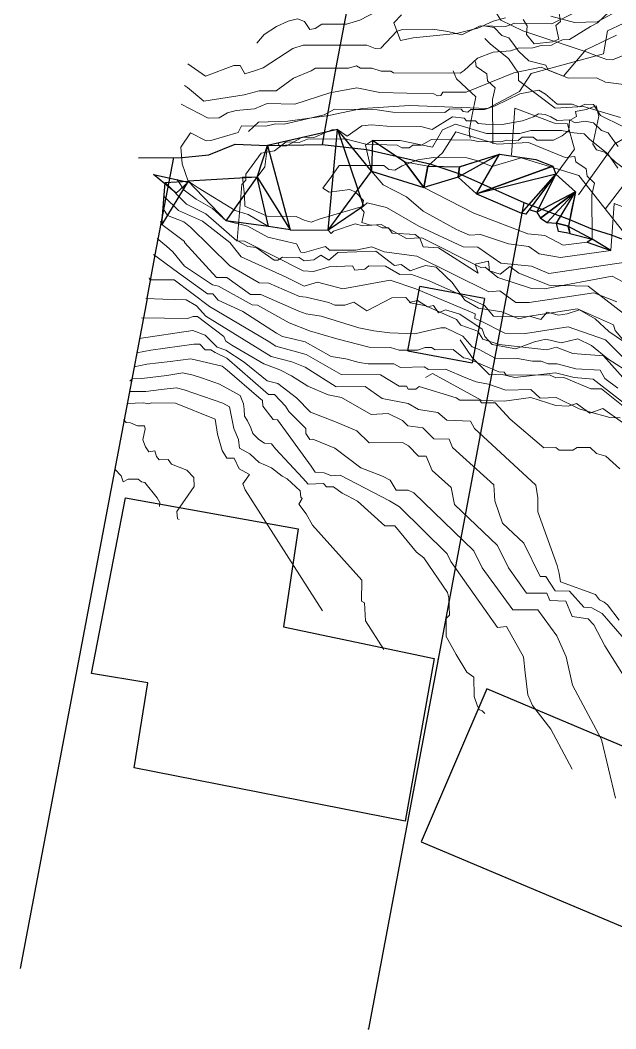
# Model space of a CAD drawing. Header units: metres. Extents: x 683 to 917, y -108 to 80.
# Drawn here: x 683.2 to 715.6, y -53.6 to 1.4 of the extents above; entities that cross this region are included whole.
import ezdxf

# ---------------------------------------------------------------- set-up
doc = ezdxf.new("R2010")
doc.units = ezdxf.units.M
for name, color, linetype in [('Cadastre with houses', 6, 'Continuous'), ('Landslide2025', 21, 'Continuous'), ('The Creek', 140, 'Continuous')]:
    doc.layers.add(name, color=color, linetype=linetype)
doc.layers.add('Landslide 2022', color=120, linetype='Continuous', true_color=0x00ffbe)

msp = doc.modelspace()

# ---------------------------------------------------------------- linework, layer by layer
at = {"lineweight": 0}
for points, elevation in [([(692.31, -0.996), (693.265, -1.683), (694.812, -1.09), (695.166, -1.097), (695.419, -1.553), (696.005, -1.365), (696.41, -1.227), (698.036, -0.165), (698.586, 0.009), (702.063, 0.023), (702.526, -0.165), (702.83, -0.15), (703.697, 0.775), (704.03, 0.862), (705.664, 0.891), (706.488, 0.761), (707.24, 0.573), (708.252, 1.065), (709.626, 1.036), (710.132, 1.209), (712.156, 1.18), (714.513, 2.337)], 36.5), ([(692.125, -2.185), (692.295, -2.302), (693.178, -3.036), (695.37, -2.701), (696.2, -2.467), (697.115, -2.467), (698.073, -1.786), (699.031, -1.381), (699.265, -1.232), (701.074, -1.232), (701.5, -1.105), (701.712, -1.232), (702.33, -1.232), (702.84, -1.403), (703.372, -1.403), (703.521, -1.488), (707.161, -1.509), (707.374, -1.36), (708.097, -0.7), (708.948, -0.36), (709.906, -0.296), (710.311, -0.147), (711.119, -0.126), (711.566, 0.002), (712.141, 0.023), (712.332, 0.13), (712.737, 0.3), (713.109, 0.321), (714.258, 1.024), (714.631, 1.236), (715.621, 2.152)], 36), ([(715.672, 0.564), (714.008, -0.239), (712.786, -1.682), (711.565, -1.193), (710.075, -1.495), (707.481, -2.554), (706.201, -2.554), (706.096, -2.729), (705.91, -2.74), (705.724, -2.636), (702.768, -2.566), (701.512, -2.31), (700.046, -2.589), (698.137, -3.194), (696.625, -3.171), (695.95, -3.45), (694.949, -3.543), (694.461, -3.683), (694.019, -3.939), (693.414, -3.962), (691.947, -3.194)], 35.5), ([(715.989, -4.394), (714.796, -3.816), (714.796, -3.816), (714.43, -3.22), (713.968, -3.201), (713.641, -3.355), (713.256, -3.201), (712.448, -3.201), (711.813, -2.662), (711.444, -2.436), (710.409, -2.643), (709.062, -3.297), (708.485, -3.489), (707.731, -3.488), (707.578, -3.632), (707.315, -3.605), (707.215, -3.479), (706.581, -3.451), (706.319, -3.66), (703.49, -3.646), (702.627, -3.509), (700.294, -3.47), (699.745, -3.784), (698.275, -4.136), (697.564, -4.294), (697.082, -4.276), (696.563, -4.405), (695.228, -4.387), (695.043, -4.739), (693.56, -5.184), (693.301, -5.202), (692.448, -4.758), (691.929, -5.555), (692.003, -6.463)], 35), ([(715.76, -5.505), (715.537, -5.196), (715.228, -4.767), (714.851, -4.647), (714.422, -4.218), (713.975, -4.133), (713.426, -4.218), (713.118, -4.064), (712.448, -4.098), (712.105, -3.892), (711.796, -3.772), (711.419, -3.738), (711.144, -3.892), (710.554, -4.117), (709.442, -4.302), (708.539, -4.29), (708.126, -4.248), (707.982, -4.118), (707.494, -4.118), (707.369, -3.96), (706.728, -3.891), (705.63, -4.577), (705.012, -4.417), (703.159, -4.394), (702.324, -4.326), (701.786, -4.383), (700.985, -4.943), (700.459, -4.589), (700.15, -4.6), (699.235, -5.001), (698.515, -5.012), (697.691, -5.47), (697.279, -5.47), (697.233, -5.309), (696.65, -5.447), (696.513, -6.614), (696.091, -7.176), (695.283, -7.176), (695.392, -8.162), (695.42, -8.765), (696.638, -9.312), (698.213, -9.326), (698.651, -9.518), (699.035, -9.627), (699.528, -9.449), (701.883, -8.765), (702.089, -8.573), (703.143, -8.833), (704.896, -9.846), (707.311, -10.981), (707.311, -10.981), (708.12, -10.999), (709.376, -11.876), (711.046, -12.031), (711.992, -12.427), (716.312, -11.79)], 34.5), ([(717.708, -9.43), (715.551, -8.616), (715.368, -11.18), (712.621, -11.566), (711.462, -11.363), (710.892, -10.956), (709.79, -10.822), (708.258, -10.304), (707.667, -10.346), (706.948, -10.029), (705.13, -9.036), (704.219, -8.246), (702.949, -7.597), (702.314, -6.852), (701.997, -5.431), (702.37, -5.182), (703.888, -5.182), (705.654, -5.541), (706.192, -4.603), (706.896, -4.299), (708.58, -4.796), (710.401, -4.81), (711.014, -4.642), (712.671, -4.642), (713.347, -4.768), (713.911, -4.819), (714.23, -5.123), (715.208, -5.902), (715.755, -6.698)], 34), ([(704.128, -6.368), (705.168, -7.746), (707.896, -9.152), (710.835, -10.277), (711.778, -10.361), (712.762, -10.896), (714.084, -10.727), (714.351, -10.558), (714.337, -8.14), (714.478, -7.507), (714.07, -7.127), (714.028, -6.733), (713.451, -6.34), (713.409, -6.058), (712.874, -6.101), (710.878, -5.299), (709.176, -5.383), (706.912, -4.708), (706.195, -5.847), (705.393, -6.579), (704.114, -6.354), (704.114, -6.354)], 33.5), ([(707.123, -6.621), (707.039, -7.183), (708.051, -8.083), (710.498, -9.152), (710.737, -9.208), (710.934, -8.969), (711.328, -9.096), (711.538, -9.419), (711.89, -9.658), (712.396, -9.686), (712.509, -10.136), (713.128, -10.249), (713.128, -10.249), (713.057, -9.855), (713.226, -8.969), (713.437, -7.985), (712.368, -7.015), (712.199, -6.579), (711.257, -6.213), (709.303, -5.932), (707.137, -6.593)], 33), ([(715.992, -12.87), (715.436, -12.579), (711.744, -13.271), (711.033, -13.245), (709.211, -12.65), (708.513, -12.094), (708.28, -12.107), (705.062, -10.492), (704.221, -10.518), (702.838, -9.771), (702.838, -9.771), (701.839, -9.839), (701.431, -9.726), (700.25, -10.135), (700.112, -10.255), (699.957, -10.066), (697.881, -10.048), (696.701, -9.876), (695.599, -9.223), (694.88, -9.007), (692.866, -7.766), (692.327, -7.407), (692.327, -7.407), (692.003, -6.463)], 35), ([(691.079, -7.48), (692.231, -8.653), (693.289, -9.187), (694.985, -10.653), (695.393, -10.674), (698.597, -12.297), (699.152, -12.328), (700.011, -12.067), (701.288, -12.025), (701.414, -12.245), (701.948, -12.203), (702.178, -12.025), (703.09, -12.036), (703.856, -12.493), (704.473, -12.47), (705.456, -12.825), (708.486, -14.174), (708.966, -14.757), (710.692, -14.791), (713.555, -14.353), (715.506, -15.226), (715.609, -15.547), (717.174, -17.369)], 36), ([(715.69, -13.978), (714.449, -13.49), (710.92, -14.007), (710.196, -14.022), (709.31, -13.387), (708.719, -13.431), (704.791, -11.497), (703.008, -11.249), (702.332, -10.986), (701.467, -11.155), (700.038, -11.155), (699.812, -10.967), (698.666, -11.287), (698.459, -11.268), (698.233, -10.817), (696.67, -10.447), (695.583, -9.858), (694.398, -9.557), (693.646, -8.899), (692.763, -8.373), (692.105, -7.884), (691.729, -7.301)], 35.5), ([(717.652, -18.658), (715.085, -16.042), (713.032, -15.346), (710.714, -15.71), (709.597, -15.681), (708.217, -15.001), (707.945, -14.884), (707.965, -14.632), (704.739, -13.272), (703.34, -12.805), (700.756, -13.272), (699.376, -12.902), (698.657, -13.116), (697.666, -12.63), (695.218, -11.523), (694.596, -10.746), (693.1, -9.58), (691.798, -8.997), (691.04, -8.258), (690.973, -8.213)], 36.5), ([(690.954, -8.898), (691.2, -9.267), (692.086, -9.62), (692.455, -9.907), (694.595, -12.014), (696.199, -12.939), (696.715, -12.964), (698.388, -13.694), (698.765, -13.719), (699.457, -13.882), (699.985, -14.021), (700.325, -14.159), (700.866, -14.159), (701.356, -13.995), (702.072, -14.461), (703.433, -13.76), (704.19, -13.748), (704.443, -14.036), (705.284, -14.192), (706.955, -14.937), (707.183, -15.25), (708.12, -15.574), (708.385, -16.007), (709.286, -16.307), (711.87, -16.596), (712.387, -16.452), (713.3, -16.788), (714.959, -16.92), (716.18, -18.293)], 37), ([(715.741, -18.685), (715.035, -18.151), (714.794, -17.703), (713.459, -17.634), (712.434, -17.367), (711.949, -17.367), (711.573, -17.209), (711.097, -17.209), (710.276, -17.07), (709.068, -17.05), (708.197, -16.585), (707.811, -16.427), (707.296, -15.843), (706.356, -15.397), (706.098, -15.397), (705.376, -15.565), (704.683, -15.724), (703.317, -15.664), (702.446, -15.555), (701.634, -15.397), (699.567, -14.76), (698.758, -14.628), (698.362, -14.48), (696.282, -13.588), (695.721, -13.572), (694.433, -12.647), (693.872, -12.647), (692.122, -10.749), (692.122, -10.683), (690.89, -9.755), (690.821, -9.603)], 37.5), ([(690.642, -10.535), (691.148, -10.94), (691.482, -11.244), (692.13, -12.034), (693.649, -13.056), (693.973, -13.117), (695.815, -14.14), (696.099, -14.16), (697.836, -15.122), (698.941, -15.557), (700.425, -15.991), (702.199, -16.444), (702.199, -16.444), (703.349, -16.462), (703.349, -16.462), (703.828, -16.607), (704.824, -16.616), (705.25, -16.462), (705.594, -16.462), (705.784, -16.589), (706.779, -16.58), (707.332, -17.033), (707.559, -17.073), (709.255, -17.803), (709.561, -17.822), (709.66, -17.98), (712.017, -17.961), (712.372, -18.118), (712.806, -18.108), (714.285, -18.73), (714.857, -18.73), (716.399, -19.956)], 38), ([(690.427, -11.397), (691.748, -12.36), (693.372, -13.545), (693.674, -13.545), (693.959, -13.894), (695.308, -14.512), (697.148, -15.686), (697.465, -15.861), (698.1, -16.019), (698.703, -16.162), (700.114, -16.955), (700.921, -17.081), (701.641, -17.282), (702.142, -17.362), (703.543, -17.362), (703.903, -17.562), (705.184, -17.522), (705.424, -17.662), (706.345, -17.642), (707.465, -18.122), (708.026, -18.342), (708.706, -18.462), (709.647, -18.803), (711.008, -18.763), (711.508, -19.223), (712.389, -19.203), (713.646, -19.805), (714.125, -19.964), (715.315, -20.284), (715.315, -20.284), (715.867, -20.298)], 38.5), ([(690.196, -12.67), (690.238, -12.788), (691.568, -12.788), (693.491, -14.236), (696.682, -16.121), (697.108, -16.394), (698.749, -16.85), (700.664, -17.944), (702.808, -17.951), (703.834, -18.583), (704.234, -18.576), (704.31, -18.733), (704.735, -18.733), (704.923, -18.589), (706.928, -19.208), (707.133, -19.345), (708.226, -19.345), (708.321, -19.481), (709.059, -19.481), (709.874, -20.367), (711.719, -21.932), (712.361, -21.912), (712.542, -22.072), (713.304, -22.072), (713.525, -21.912), (714.247, -21.912), (714.588, -22.253), (715.089, -22.393), (715.851, -23.075)], 39), ([(690.021, -13.796), (690.94, -13.839), (692.212, -13.864), (692.779, -14.191), (693.295, -14.758), (696.859, -16.952), (697.979, -17.243), (698.696, -17.534), (700.399, -18.61), (701.972, -18.604), (702.904, -19.245), (704.314, -19.523), (704.89, -19.841), (705.943, -20.019), (706.42, -20.436), (707.711, -20.476), (707.929, -20.893), (711.272, -23.975), (711.379, -24.662), (711.394, -25.426), (712.448, -28.357), (712.554, -28.785), (712.615, -29.243), (714.532, -29.93), (714.756, -30.221), (715.003, -30.361), (715.194, -30.5), (715.825, -31.336)], 39.5), ([(689.776, -14.856), (692.285, -14.884), (692.595, -14.781), (692.839, -14.772), (694.267, -15.861), (694.38, -16.125), (694.699, -16.341), (696.456, -17.357), (697.325, -17.683), (697.955, -18.009), (698.846, -18.573), (699.954, -19.051), (700.693, -19.203), (702.3, -20.116), (703.235, -20.072), (704.017, -20.442), (704.299, -20.746), (705.125, -20.854), (705.711, -21.441), (706.558, -21.463), (706.732, -21.919), (708.992, -23.961), (709.035, -24.83), (709.469, -26.047), (710.621, -27.133), (711.512, -28.958), (711.816, -28.958), (712.337, -29.74), (713.106, -29.754), (713.889, -30.632), (714.329, -30.656), (714.891, -30.962), (715.99, -32.22)], 40), ([(689.655, -15.985), (692.577, -15.54), (693.26, -15.795), (693.901, -16.452), (694.371, -16.608), (695.375, -17.261), (696.628, -18.279), (697.216, -18.435), (698.234, -19.205), (698.99, -19.988), (700.361, -20.524), (701.522, -21.006), (702.201, -21.659), (704.015, -21.646), (704.335, -21.836), (704.89, -22.402), (705.296, -22.402), (705.627, -23.181), (706.663, -24.1), (706.845, -25.029), (709.194, -27.272), (709.792, -28.479), (710.77, -29.854), (711.882, -29.854), (712.045, -30.269), (712.913, -30.3), (713.264, -31.137), (714.14, -31.264), (714.445, -31.593), (715.043, -32.73), (716.145, -34.5)], 40.5), ([(689.518, -16.76), (690.281, -16.619), (692.642, -16.296), (692.956, -16.296), (693.255, -16.587), (693.562, -16.595), (693.806, -16.744), (694.428, -17.051), (696.562, -18.905), (696.71, -19.04), (697.032, -19.04), (697.637, -19.671), (697.812, -19.954), (698.74, -20.881), (698.74, -21.163), (698.955, -21.486), (699.129, -21.459), (700.312, -21.956), (701.734, -23.021), (702.922, -23.483), (703.344, -23.698), (703.671, -24.24), (704.317, -24.24), (704.62, -24.384), (707.893, -27.55), (708.349, -28.49), (710.016, -30.774), (711.394, -30.774), (712.419, -32.19), (712.941, -33.326), (713.276, -34.872), (714.859, -37.834), (715.622, -41.043)], 41), ([(689.388, -17.524), (690.063, -17.371), (691.35, -17.238), (692.474, -17.085), (694.18, -17.494), (694.445, -17.698), (696.172, -19.19), (696.386, -19.363), (696.397, -19.66), (696.959, -20.395), (697.194, -20.409), (699.032, -22.942), (699.249, -23.267), (699.743, -23.297), (700.145, -23.467), (700.608, -23.436), (703.298, -24.832), (703.841, -25.151), (706.44, -27.712), (706.643, -28.131), (709.183, -31.733), (709.688, -31.687), (710.605, -33.338), (710.697, -34.21), (710.834, -35.402), (711.096, -35.98), (712.087, -37.27), (713.251, -39.464)], 41.5), ([(689.153, -18.305), (689.271, -18.175), (689.806, -18.162), (691.165, -17.992), (692.027, -17.848), (692.602, -17.979), (693.099, -18.149), (694.026, -18.475), (695.163, -19.089), (695.346, -19.533), (695.385, -19.834), (695.398, -20.213), (695.555, -20.474), (695.738, -20.853), (695.855, -21.166), (696.182, -21.493), (696.182, -21.493), (696.495, -21.676), (696.861, -21.728), (697.083, -22.002), (698.579, -23.594), (698.861, -23.919), (699.707, -23.883), (699.863, -24.071), (700.241, -24.071), (700.729, -24.416), (701.018, -24.549), (701.551, -24.849), (703.051, -26.193), (703.584, -26.193), (704.78, -27.627), (705.166, -27.928), (706.456, -29.819), (706.542, -30.12), (706.564, -31.066), (706.392, -31.238), (706.392, -32.226), (706.929, -33.215), (707.509, -34.161), (707.896, -34.44), (707.918, -35.493), (708.09, -36.031), (708.216, -36.215), (708.355, -36.279), (708.505, -36.429)], 42), ([(689.102, -19.055), (689.126, -18.869), (690.015, -18.869), (690.855, -18.758), (691.695, -18.659), (692.102, -18.783), (694.214, -19.511), (694.572, -19.697), (694.819, -20.882), (695.078, -21.487), (695.128, -21.956), (695.696, -22.265), (696.189, -22.747), (696.548, -22.883), (696.869, -23.031), (697.449, -23.475), (697.721, -23.636), (698.437, -24.278), (698.462, -24.636), (698.548, -24.71), (698.363, -25.006), (698.363, -25.006), (698.76, -25.534), (699.109, -26.151), (701.8, -29.149), (701.779, -30.3), (701.944, -30.395), (701.984, -31.368), (702.994, -32.94)], 42.5), ([(688.973, -19.519), (689.891, -19.491), (690.177, -19.548), (690.315, -19.489), (691.628, -19.502), (693.789, -20.367), (693.919, -21.19), (694.175, -22.086), (694.431, -22.496), (694.84, -22.496), (695.097, -23.085), (695.66, -23.392), (695.301, -23.904), (695.424, -24.224), (699.644, -30.832)], 43), ([(688.826, -20.407), (688.953, -20.565), (689.187, -20.569), (689.56, -20.743), (689.947, -20.739), (689.989, -20.894), (689.855, -21.497), (689.993, -21.887), (690.175, -22.155), (690.513, -22.095), (690.591, -22.407), (690.747, -22.597), (691.241, -22.58), (691.423, -22.822), (692.255, -23.152), (692.628, -23.55), (692.654, -24.053), (691.7, -25.405), (691.752, -25.812), (691.841, -25.854)], 43.5), ([(688.352, -23.125), (688.679, -23.462), (688.774, -23.799), (689.058, -23.641), (689.606, -23.641), (689.785, -23.789), (689.964, -23.82), (690.638, -24.673), (690.786, -24.916), (690.764, -25.137)], 44)]:
    msp.add_lwpolyline(points, dxfattribs=dict(at, elevation=elevation))
at = {"layer": 'Cadastre with houses'}
for p, q in [((705.818, 27.391, 46.6), (700.376, -1.206, 38.1)), ((700.376, -1.206, 38.1), (699.743, -4.758, 36.6)), ((699.743, -4.758, 36.6), (699.629, -5.396, 36.7)), ((688.908, -24.666, 47), (698.319, -26.359, 47)), ((698.319, -26.359, 47), (697.514, -31.704, 47)), ((697.514, -31.704, 47), (705.729, -33.417, 47)), ((705.729, -33.417, 47), (704.16, -42.292, 47)), ((689.382, -39.382, 47), (690.127, -34.756, 47)), ((704.16, -42.292, 47), (689.382, -39.382, 47))]:
    msp.add_line(p, q, dxfattribs=at)
for points in [[(689.625, -6.121, 37.3), (691.99, -6.105, 37.1), (693.459, -5.972, 36.9), (694.895, -5.379, 36.85), (696.623, -5.463, 36.6), (699.629, -5.396, 36.7), (702.058, -5.671, 36.1), (705.497, -6.448, 35.6)], [(690.085, -13.793, 41.6), (690.534, -11.425, 40.6), (691.539, -6.114, 37.3)], [(705.497, -6.448, 35.6), (707.083, -6.99, 35.1), (710.631, -8.56, 35)], [(710.631, -8.56, 35), (709.825, -12.849, 37.1), (708.25, -21.226, 41.6), (705.95, -33.46, 47), (702.161, -53.614, 50)], [(710.631, -8.56, 35), (713.121, -9.483, 35.1), (714.279, -9.988, 35.6), (715.387, -10.334, 36.1), (718.341, -11.448, 36.1), (719.964, -12.021, 35.6), (721.844, -12.615, 35.1), (724.891, -13.367, 35)], [(704.303, -16.65, 41), (704.963, -13.141, 41)], [(708.472, -13.801, 41), (704.963, -13.141, 41)], [(690.085, -13.793, 41.6), (688.832, -20.409, 45.6)], [(708.472, -13.801, 41), (707.813, -17.31, 41)], [(704.303, -16.65, 41), (707.813, -17.31, 41)], [(688.832, -20.409, 45.6), (683.167, -50.322, 52)], [(690.127, -34.756, 47), (687.05, -34.243, 47), (688.908, -24.666, 47)], [(720.624, -40.147, 46), (708.598, -35.083, 46), (705.026, -43.428, 46)], [(705.026, -43.428, 46), (717.051, -48.491, 46), (720.624, -40.147, 46)]]:
    msp.add_polyline3d(points, dxfattribs=at)
for p in [(709.825, -12.849, 37.1), (688.832, -20.409, 45.6), (708.25, -21.226, 41.6), (705.95, -33.46, 47)]:
    msp.add_point(p, dxfattribs=at)
at = {"layer": 'Cadastre with houses', "color": 11}
msp.add_point((702.161, -53.614, 50), dxfattribs=at)
at = {"layer": 'Landslide 2022', "lineweight": 0}
for points, elevation in [([(727.782, 1.434), (725.839, 0.679), (725.512, 0.606), (725.203, 0.461), (724.294, -0.121), (723.149, -0.121), (722.858, -0.048), (722.858, -0.048), (722.167, -0.012), (721.531, -0.339), (720.586, -0.594), (720.586, -0.594), (720.04, -0.612), (718.004, -0.012), (718.004, -0.012), (717.441, 0.006), (715.455, -0.783), (715.147, -0.764), (714.724, -0.629), (714.07, -0.36), (710.568, 0.795), (709.375, 1.372), (709.375, 1.372), (709.009, 1.968)], 37.5), ([(715.44, 1.726), (714.626, 1.284), (713.393, 1.249), (712.101, 1.598)], 38), ([(716.361, -2.17), (715.075, -1.998), (714.594, -1.758), (713.067, -1.793), (711.952, -1.346), (711.832, -1.072), (710.888, -0.832), (710.339, -0.317), (710.116, -0.008), (709.807, 0.421), (709.43, 0.541), (709.001, 0.97), (708.555, 1.056)], 37), ([(708.49, 0.369), (708.809, 0.065), (709.787, -0.714), (710.334, -1.51), (710.334, -1.908), (712.327, -3.414), (713.868, -3.338), (715.888, -3.924)], 36.5), ([(708.93, -5.37), (708.916, -2.951), (709.057, -2.319), (708.649, -1.939), (708.607, -1.545), (708.03, -1.151), (707.988, -0.87)], 36), ([(707.707, -5.061), (707.636, -4.667), (707.805, -3.781), (708.016, -2.797), (706.947, -1.826), (706.779, -1.39)], 35.5), ([(712.199, -7.272), (713.387, -5.651), (712.999, -4.282), (712.287, -4.242), (710.13, -3.428), (709.947, -5.991)], 36.5), ([(713.596, -8.142), (715.582, -5.356), (716.145, -5.03)], 36), ([(715.055, -8.921), (716.132, -7.524)], 35.5)]:
    msp.add_lwpolyline(points, dxfattribs=dict(at, elevation=elevation))
at = {"layer": 'Landslide2025', "lineweight": 0}
for points, elevation in [([(696.076, 0.132), (696.476, 0.599), (697.139, 1.028), (697.782, 1.33), (698.279, 1.457), (698.659, 1.311), (698.952, 0.872), (699.244, 0.931), (699.614, 1.165), (700.959, 1.165), (701.681, 1.369), (702.626, 1.866)], 37), ([(703.952, 1.671), (703.542, 1.223), (703.903, 0.268), (704.595, 0.414), (706.954, 0.658), (708.123, 0.94), (708.952, 1.33), (709.624, 1.506)], 37), ([(710.589, 1.418), (710.804, 1.077), (710.774, 0.59), (711.193, 0.093), (712.188, 0.19), (712.538, 0.346), (712.373, 1.087), (712.616, 1.301), (712.558, 1.749)], 37), ([(695.618, -4.693), (696.164, -4.186), (697.763, -4.128), (699.985, -3.816), (701.817, -3.446), (704.41, -3.27), (708.64, -3.446), (710.394, -2.51), (711.018, -1.535), (714.965, -0.463), (715.18, 0.804), (716.047, 1.194)], 36), ([(715.996, -16.106), (715.25, -15.602), (714.505, -14.9), (713.65, -14.418), (712.992, -14.637), (712.509, -14.703), (711.895, -14.549), (711.544, -14.944), (710.93, -14.769), (710.36, -14.9), (709.417, -14.528), (708.145, -14.33), (707.4, -13.892), (706.72, -12.927), (706.347, -12.576), (705.843, -12.093), (705.272, -12.006), (704.834, -12.137), (704.423, -12.295), (703.944, -11.942), (703.566, -11.992), (702.557, -11.211), (700.49, -11.286), (699.985, -11.715), (699.557, -11.437), (699.179, -11.69), (698.649, -11.74), (698.372, -11.564), (697.464, -11.538), (697.212, -11.715), (697.01, -11.715), (696.027, -11.009), (695.573, -10.958), (694.993, -10.631), (695.245, -7.58), (695.472, -7.353), (695.472, -7.025), (696.304, -5.865), (697.035, -5.739), (697.666, -5.26), (698.372, -5.285), (698.826, -5.109), (700.893, -5.084), (702.002, -5.386), (703.717, -5.437), (703.969, -5.588), (704.372, -5.588), (704.574, -5.437), (705.053, -5.437), (705.583, -5.134), (707.776, -5.159), (708.129, -5.235), (709.365, -5.26), (709.693, -5.159), (710.323, -5.185), (710.525, -5.008), (711.13, -5.008), (711.331, -5.159), (712.239, -5.159), (712.718, -4.932), (713.071, -4.63), (713.122, -4.1), (713.5, -3.873), (713.449, -3.596), (714.029, -3.495), (714.559, -3.294), (714.71, -3.848), (714.382, -5.386), (714.584, -5.689), (715.038, -5.815), (715.618, -6.37), (717.257, -7.555)], 35), ([(716.075, -10.197), (713.623, -7.083), (710.482, -6.126), (708.902, -6.602), (708.121, -6.298), (707.512, -6.126), (705.703, -6.107), (704.852, -6.243), (703.994, -6.571), (703.591, -6.798), (703.263, -6.773), (702.986, -6.546), (700.565, -6.546), (700.137, -7.151), (699.658, -7.782), (700.011, -8.008), (701.145, -7.857), (701.448, -8.008), (701.876, -8.462), (701.775, -8.916), (701.927, -9.093), (701.801, -9.647), (702.204, -9.773), (702.608, -9.799), (702.91, -9.937), (703.238, -9.937), (703.44, -10.227), (704.7, -10.303), (704.952, -10.505), (705.129, -10.984), (705.974, -11.034), (708.129, -12.421), (707.965, -11.917), (708.697, -11.765), (708.747, -12.282), (709.34, -12.471), (709.869, -12.055), (710.348, -12.408), (712.012, -13.064), (714.13, -13.127), (716.059, -14.614)], 34), ([(704.371, -14.021), (704.819, -13.904), (705.365, -14.255), (705.696, -14.177), (705.969, -14.586), (706.359, -14.411), (707.139, -14.644), (708.347, -15.463), (708.503, -15.873), (708.893, -16.301), (709.478, -16.418), (710.18, -16.535), (711.213, -16.165), (711.817, -16.009), (712.655, -16.223), (713.572, -15.99), (714.312, -16.36), (715.209, -17.081), (716.106, -17.666)], 36), ([(707.149, -16.048), (707.811, -17.023), (708.747, -17.958), (709.366, -17.917), (710.126, -18.112), (712.348, -17.858), (713.372, -18.112), (714.4, -18.192), (717.168, -20.337), (718.065, -21.389), (719.327, -22.098), (720.638, -22.559), (721.881, -22.488), (723.153, -22.754), (724.083, -23.365), (725.058, -23.716), (726.369, -23.514), (727.09, -25.561)], 37), ([(705.272, -18.112), (705.643, -17.878), (708.333, -19.359), (709.561, -19.398), (711.003, -19.203), (712.368, -19.632), (713.05, -19.671), (713.499, -19.515), (714.22, -20.042), (714.922, -19.788), (715.994, -20.549), (717.475, -21.972), (717.67, -22.439), (718.235, -23.063), (718.606, -23.102), (719.093, -23.443), (719.551, -23.755), (720.233, -23.94), (721.276, -24.428), (721.637, -24.613)], 38)]:
    msp.add_lwpolyline(points, dxfattribs=dict(at, elevation=elevation))
at = {"layer": 'The Creek'}
for points in [[(696.65, -5.447, 34.5), (697.881, -10.048, 35), (699.957, -10.066, 35), (700.459, -4.589, 34.5)], [(699.957, -10.066, 35), (700.459, -4.589, 34.5), (701.883, -8.765, 34.5), (699.957, -10.066, 35)], [(701.883, -8.765, 34.5), (699.957, -10.066, 35), (702.314, -6.852, 34), (700.459, -4.589, 34.5)], [(696.091, -7.176, 34.5), (696.65, -5.447, 34.5), (697.881, -10.048, 35), (696.701, -9.876, 35)], [(705.168, -7.746, 33.7), (704.128, -6.368, 33.7), (702.37, -5.182, 34.2), (702.314, -6.852, 34.2)], [(707.039, -7.183, 33.01), (707.123, -6.621, 33.01), (709.303, -5.932, 33.01), (707.039, -7.183, 33.01)], [(709.303, -5.932, 33.01), (707.039, -7.183, 33.01), (708.051, -8.083, 33.01), (709.303, -5.932, 33.01)], [(708.051, -8.083, 33.01), (709.303, -5.932, 33.01), (711.279, -6.222, 33.01), (712.203, -6.587, 33.01)], [(705.168, -7.746, 33.7), (705.393, -6.579, 33.7), (705.168, -7.746, 33.7), (704.128, -6.368, 33.7)], [(707.123, -6.621, 33.2), (707.039, -7.179, 33.2), (705.168, -7.746, 33.7), (705.393, -6.579, 33.7)], [(712.203, -6.587, 33.01), (712.37, -7.016, 33.01), (708.051, -8.083, 33.01)], [(692.319, -7.454, 35.222), (691.677, -8.048, 35.922), (690.436, -7.042, 36.972), (692.319, -7.454, 35.222)], [(708.051, -8.083, 33.01), (708.051, -8.083, 33.01), (710.498, -9.152, 33.01), (712.37, -7.016, 33.01)], [(710.498, -9.152, 33.01), (712.37, -7.016, 33.01), (710.737, -9.208, 33.01), (710.498, -9.152, 33.01)], [(710.934, -8.969, 33.01), (712.37, -7.016, 33.01), (711.328, -9.096, 33.01)], [(712.37, -7.016, 33.01), (713.437, -7.986, 33.01), (711.328, -9.096, 33.01)], [(692.327, -7.407, 35.2), (690.89, -9.755, 37.7), (691.079, -7.48, 36.2), (692.327, -7.407, 35.2)], [(694.398, -9.557, 35.5), (696.091, -7.176, 34.5), (692.327, -7.407, 35), (694.398, -9.557, 35.5)], [(697.881, -10.048, 35), (696.701, -9.876, 35), (694.398, -9.557, 35.5), (696.091, -7.176, 34.5)], [(711.328, -9.096, 33.01), (711.538, -9.419, 33.01), (713.437, -7.986, 33.01)], [(713.437, -7.986, 33.01), (713.437, -7.986, 33.01), (711.538, -9.419, 33.01), (711.89, -9.658, 33.01)], [(711.538, -9.419, 33.01), (711.89, -9.658, 33.01), (712.396, -9.686, 33.01), (713.437, -7.986, 33.01)], [(712.396, -9.686, 33.01), (713.437, -7.986, 33.01), (713.057, -9.855, 33.01), (712.396, -9.686, 33.01)], [(712.396, -9.686, 33.01), (713.057, -9.855, 33.01), (713.125, -10.249, 33.01), (712.509, -10.136, 33.01)], [(713.125, -10.249, 33.21), (714.351, -10.558, 33.7), (713.028, -9.848, 33.21)], [(714.351, -10.558, 33.7), (714.084, -10.727, 33.7), (715.368, -11.18, 34.2), (714.351, -10.558, 33.7)]]:
    msp.add_3dface(points, dxfattribs=at)

doc.saveas('drawing.dxf')
